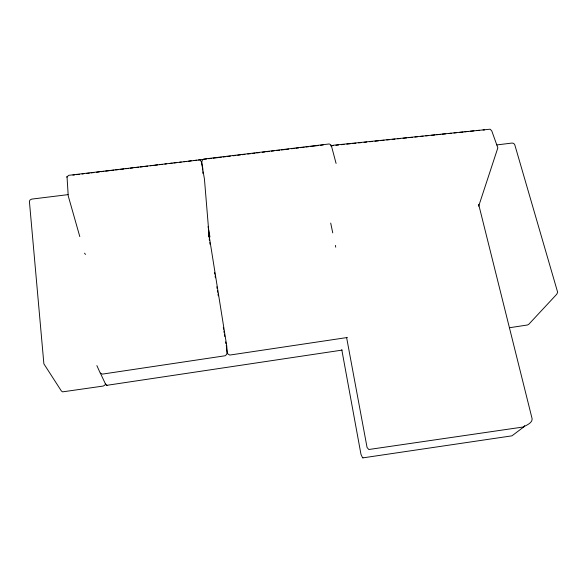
<?xml version="1.0" encoding="UTF-8"?>
<svg xmlns="http://www.w3.org/2000/svg" width="587" height="587" viewBox="0 0 587 587"><rect width="100%" height="100%" fill="white"/><g stroke="black" fill="none" stroke-linecap="round" stroke-linejoin="round"><path stroke-width="0.88" d="M105.528 383.678L104.978 385.057L103.239 386.055L62.589 391.859L61.364 390.971L43.878 363.852L29.387 201.246L30.076 199.947L31.735 199.103L68.033 194.635M67.035 176.885L68.231 195.904L79.803 236.598M524.433 426.279L524.624 425.612M67.101 176.716L68.84 175.3L200.013 159.847L201.436 161.917L204.445 179.101L209.207 236.737M66.911 177.237L67.212 176.401M478.669 206.22L497.842 147.858L491.745 130.828L490.108 129.206L333.306 145.246L331.692 145.958M524.36 426.5L511.945 435.84L362.883 457.867M346.616 337.576L367.066 447.477L368.783 449.51L523.318 426.991C526.414 425.105 532.255 423.212 532.16 418.905L478.647 204.313M342.074 350.109L106.973 385.299M509.575 327.715L527.361 325.015L528.667 324.398L556.762 294.226L557.65 292.253L514.762 144.732L513.742 143.426L512.084 143.045L496.837 144.93M347.387 337.496L229.84 355.062C225.643 354.541 227.536 348.091 226.215 345.523M72.913 175.102L74.732 174.882M76.559 174.662L79.289 174.332M82.019 174.001L83.838 173.781M86.568 173.451L89.305 173.128M91.124 172.908L93.854 172.578M96.584 172.248L99.313 171.918M101.14 171.697L103.87 171.367M105.689 171.147L109.329 170.714M111.148 170.494L113.885 170.164M115.705 169.944L118.435 169.614M120.254 169.394L123.894 168.961M125.721 168.74L128.45 168.41M130.27 168.19L133 167.86M134.819 167.64L138.466 167.2M140.286 166.979L143.015 166.657M144.835 166.437L147.564 166.106M150.294 165.776L153.031 165.446M154.851 165.226L157.58 164.896M159.4 164.683L162.129 164.353M164.866 164.022L166.686 163.802M169.416 163.472L172.145 163.142M173.965 162.922L176.702 162.599M179.431 162.269L181.251 162.049M183.98 161.719L186.71 161.388M188.537 161.168L191.267 160.838M193.996 160.515L196.726 160.185M198.545 159.965L206.741 158.974M208.561 158.754L211.291 158.431M213.118 158.211L221.306 157.221M223.126 157L225.863 156.67M227.683 156.45L230.412 156.127M233.142 155.797L235.871 155.467M237.698 155.247L240.428 154.917M242.248 154.697L244.977 154.366M247.707 154.043L250.444 153.713M252.263 153.493L254.993 153.163M256.812 152.943L259.542 152.613M262.272 152.282L265.008 151.96M266.828 151.74L269.558 151.409M271.377 151.189L274.107 150.859M276.844 150.529L279.573 150.199M281.393 149.986L284.123 149.656M285.942 149.436L288.679 149.105M291.409 148.775L294.138 148.445M295.958 148.225L298.688 147.895M300.515 147.682L304.154 147.242M305.974 147.021L308.703 146.691M310.523 146.471L318.719 145.488M320.539 145.268L323.268 144.938M330.459 145.84L333.181 145.554M335.911 145.268L338.633 144.982M341.355 144.703L344.077 144.417M346.807 144.131L350.439 143.749M352.251 143.566L355.883 143.184M358.613 142.898L361.335 142.612M364.057 142.333L366.78 142.047M369.509 141.761L372.231 141.474M374.954 141.196L378.586 140.814M380.405 140.623L384.037 140.242M386.76 139.963L389.482 139.677M392.211 139.39L394.934 139.104M397.656 138.818L400.385 138.539M403.108 138.253L406.74 137.872M408.552 137.681L412.191 137.307M414.914 137.02L417.636 136.734M420.358 136.448L423.088 136.169M425.81 135.883L428.532 135.597M431.262 135.311L434.894 134.937M436.706 134.746L440.338 134.364M442.158 134.174L445.79 133.799M448.512 133.513L451.234 133.227M453.964 132.941L456.686 132.655M459.408 132.376L463.04 131.994M464.86 131.804L468.492 131.422M470.304 131.239L473.936 130.857M476.666 130.571L479.388 130.285M483.02 129.91L484.473 129.969M100.34 373.09L105.528 384.089L106.474 385.072M106.357 385.013L107.069 385.343M341.788 349.727L360.976 454.345L362.465 457.581M362.414 457.544L362.957 457.911M85.475 254.45L84.528 253.173M209.948 236.935L208.062 226.604M96.87 365.598L100.208 373.009L102.299 374.124L225.159 355.759C228.673 354.284 226.112 349.118 226.802 346.352L208.671 232.848M330.701 223.075L332.748 232.892M335.36 245.388L335.735 247.178M208.642 235.336L208.928 237.141M209.214 238.946L209.5 240.751M209.794 242.556L210.08 244.368M214.548 272.361L214.835 274.173M215.121 275.978L215.407 277.783M216.852 286.816L217.139 288.621M217.425 290.426L217.718 292.231M218.004 294.043L218.291 295.848M223.339 327.458L223.625 329.263M223.911 331.068L224.197 332.88M224.491 334.685L224.777 336.49M225.643 341.905L225.929 343.718M336.087 163.428L331.413 145.855L330.694 144.637L329.182 143.969L203.799 159.048C199.58 160.633 203.564 167.09 202.669 169.981M202.823 171.793L202.977 173.598"/></g></svg>
